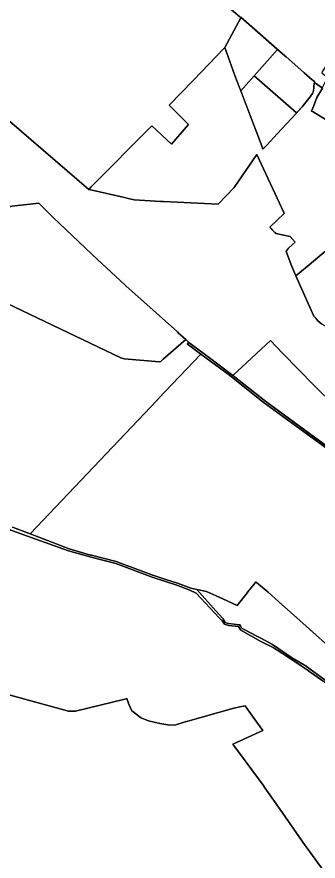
# Model space of a CAD drawing. Header units: metres. Extents: x 3 to 1005126, y 39 to 4383651.
# Drawn here: x 484757 to 485374, y 4372603 to 4374331 of the extents above; entities that cross this region are included whole.
import ezdxf

# ---------------------------------------------------------------- set-up
doc = ezdxf.new("R2010")
doc.units = ezdxf.units.M
doc.header["$MEASUREMENT"] = 0
doc.layers.add('TM_Llucmajor', color=7, linetype='Continuous')

msp = doc.modelspace()

# ---------------------------------------------------------------- linework, layer by layer
at = {"layer": 'TM_Llucmajor', "linetype": 'Continuous', "flags": 128}
for points in [[(485188.1, 4374353.1), (485213.8, 4374330.8), (485215.6, 4374329.2), (485183, 4374268), (485182, 4374267), (485117.9, 4374201), (485068.7, 4374150.2), (485108.5, 4374110.3), (485073.7, 4374070.5), (485033.5, 4374108.2), (484909.2, 4373982.7), (484904.1, 4373977.6), (484741.4, 4374117.6)], [(485398.8, 4374341.9), (485435.4, 4374319.9), (485445.8, 4374313.5), (485443.9, 4374313.2), (485439.8, 4374311.9), (485422.4, 4374283.1), (485391.9, 4374233.6), (485383.4, 4374219.5), (485381.6, 4374216.7), (485392.8, 4374207.8), (485393.3, 4374207.4), (485382.5, 4374185.5), (485366.7, 4374196.5), (485367, 4374198.5), (485363.9, 4374200.7), (485362.1, 4374202.3), (485345.7, 4374216.5), (485338.9, 4374222.4), (485308.5, 4374249), (485305.8, 4374251.3), (485216.2, 4374330.3), (485215.6, 4374329.2), (485213.8, 4374330.8), (485188.1, 4374353.1)], [(485445.8, 4373899.3), (485351.7, 4373819.9), (485328.4, 4373801.1), (485320.6, 4373819.7), (485308.7, 4373850.5), (485309.8, 4373852.1), (485313.6, 4373857.7), (485314.7, 4373858.6), (485327.1, 4373869.5), (485317.1, 4373881.5), (485287.9, 4373887.4), (485286, 4373889.3), (485285.5, 4373889.8), (485284.4, 4373890.9), (485280.2, 4373895.1), (485278, 4373897.6), (485276.6, 4373899.1), (485275.5, 4373900.3), (485304.5, 4373928.6), (485303.8, 4373930.2), (485248.8, 4374049.3), (485202, 4373981.8), (485169.4, 4373947.5), (485057.4, 4373952.7), (485054.5, 4373952.8), (485052, 4373953), (484996.9, 4373956.4), (484982.3, 4373959.9), (484977.5, 4373961), (484911.3, 4373975.9), (484904.1, 4373977.6), (484909.2, 4373982.7), (485033.5, 4374108.2), (485073.7, 4374070.5), (485108.5, 4374110.3), (485068.7, 4374150.2), (485117.9, 4374201), (485182, 4374267), (485183, 4374268), (485203.9, 4374211.2), (485259.5, 4374064.8), (485261.2, 4374060.3), (485269.2, 4374068.3), (485290.6, 4374091.8), (485329, 4374133.4), (485341.3, 4374146.7), (485352.7, 4374160.2), (485357.8, 4374167.5), (485362.5, 4374174), (485362.7, 4374174.4), (485364.2, 4374176.8), (485365.2, 4374184.7), (485365.5, 4374187.1), (485365.8, 4374189), (485366.4, 4374194), (485366.7, 4374196.5), (485366.7, 4374196.5), (485383.4, 4374185), (485371.6, 4374165.9), (485364.9, 4374147.7), (485360.8, 4374138), (485363.8, 4374136.5), (485366.3, 4374134.9), (485413.5, 4374106.5)], [(485413.5, 4374106.5), (485366.3, 4374134.9), (485363.8, 4374136.5), (485360.8, 4374138), (485364.9, 4374147.7), (485364.9, 4374147.7), (485371.6, 4374165.9), (485383.4, 4374185)], [(484741.4, 4374117.6), (484904.1, 4373977.6), (484911.3, 4373975.9), (484977.5, 4373961), (484982.3, 4373959.9), (484996.9, 4373956.4), (485052, 4373953), (485054.5, 4373952.8), (485057.4, 4373952.7), (485169.4, 4373947.5), (485202, 4373981.8), (485248.8, 4374049.3), (485303.8, 4373930.2), (485304.5, 4373928.6), (485275.5, 4373900.3), (485276.6, 4373899.1), (485278, 4373897.6), (485280.2, 4373895.1), (485284.4, 4373890.9), (485285.5, 4373889.8), (485286, 4373889.3), (485287.9, 4373887.4), (485317.1, 4373881.5), (485327.1, 4373869.5), (485314.7, 4373858.6), (485313.6, 4373857.7), (485309.8, 4373852.1), (485308.7, 4373850.5), (485320.6, 4373819.7), (485328.4, 4373801.1), (485365.7, 4373718.1), (485369.3, 4373714.1), (485374, 4373708.7), (485381.9, 4373702.1)], [(485409.1, 4373534), (485366.3, 4373576), (485365.9, 4373576.5), (485301, 4373642.8), (485276.6, 4373668.6), (485199.2, 4373596.7), (485149.2, 4373635), (485109.6, 4373664.3), (485103.1, 4373670.2), (485087.6, 4373684.3), (485085.8, 4373686), (484980, 4373780.6), (484979.3, 4373781.2), (484978.8, 4373781.6), (484912, 4373843.6), (484910.6, 4373844.9), (484830.4, 4373921.1), (484827.6, 4373923.8), (484802, 4373949.8), (484746.5, 4373943.5)], [(484594.9, 4373812), (484969.6, 4373633), (484976.9, 4373631.1), (485048.9, 4373624.9), (485051.7, 4373625.5), (485052.7, 4373626.3), (485056.9, 4373630), (485103.1, 4373670.2), (485109.6, 4373664.3), (485108.8, 4373663.7), (485105.6, 4373661.4), (485134.1, 4373640.6), (485046.7, 4373548.7), (485046.4, 4373548.3), (485044.6, 4373546.5), (485044.3, 4373546.1), (484784, 4373272.4), (484747.6, 4373286.3)], [(485419.3, 4373427.7), (485261.8, 4373542.2), (485192.8, 4373597.7), (485134.1, 4373640.6), (485105.6, 4373661.4), (485108.8, 4373663.7), (485109.6, 4373664.3), (485149.2, 4373635), (485199.2, 4373596.7), (485267, 4373543.5), (485421, 4373430.4)], [(485500.6, 4372948.3), (485336.5, 4373094.9), (485293.2, 4373133.8), (485271.8, 4373153.1), (485248.2, 4373173), (485246.8, 4373174.2), (485240.2, 4373165.9), (485239.1, 4373164.6), (485237.1, 4373162), (485236.5, 4373161.3), (485229.8, 4373153.1), (485229.2, 4373152.3), (485208.1, 4373126.1), (485178.7, 4373139.4), (485145.8, 4373154.2), (485125.6, 4373158.4), (485113.1, 4373161.1), (485086, 4373171.4), (485062.2, 4373179.1), (485061.8, 4373179.2), (485035.6, 4373187.8), (485034.5, 4373188.2), (485033.4, 4373188.6), (484984, 4373207), (484983.4, 4373207.2), (484960.5, 4373215.7), (484909.9, 4373228.6), (484907.9, 4373229.2), (484864, 4373241.6), (484863.8, 4373241.7), (484784, 4373272.4), (485044.3, 4373546.1), (485044.6, 4373546.5), (485046.4, 4373548.3), (485046.7, 4373548.7), (485134.1, 4373640.6), (485192.8, 4373597.7), (485261.8, 4373542.2), (485419.3, 4373427.7)], [(484710.4, 4373292.4), (484768.7, 4373271.5), (484795.4, 4373262), (484862.8, 4373237.8), (484908.9, 4373224.8), (484959.3, 4373211.8), (485034.3, 4373184), (485084.5, 4373167.7), (485111.5, 4373157.5), (485124, 4373151.3), (485171.3, 4373100.9), (485177.7, 4373094.2), (485179.5, 4373091.5), (485182.3, 4373087.5), (485190.3, 4373084.7), (485204.5, 4373083.4), (485210.9, 4373082.8), (485216.1, 4373075.3), (485256.9, 4373052.5), (485282.4, 4373039.7), (485308.6, 4373022.9), (485313.6, 4373019.7), (485326.3, 4373011.4), (485337.7, 4373003.8), (485352.1, 4372994.3), (485357.6, 4372990.4), (485393.3, 4372965.1)], [(485393.3, 4372965.1), (485357.6, 4372990.4), (485352.1, 4372994.3), (485337.7, 4373003.8), (485326.3, 4373011.4), (485313.6, 4373019.7), (485308.6, 4373022.9), (485282.4, 4373039.7), (485256.9, 4373052.5), (485216.1, 4373075.3), (485210.9, 4373082.8), (485204.5, 4373083.4), (485190.3, 4373084.7), (485182.3, 4373087.5), (485179.5, 4373091.5), (485177.7, 4373094.2), (485171.3, 4373100.9), (485124, 4373151.3), (485111.5, 4373157.5), (485084.5, 4373167.7), (485034.3, 4373184), (484959.3, 4373211.8), (484908.9, 4373224.8), (484862.8, 4373237.8), (484795.4, 4373262), (484768.7, 4373271.5), (484710.4, 4373292.4)], [(484747.6, 4373286.3), (484784, 4373272.4), (484863.8, 4373241.7), (484864, 4373241.6), (484907.9, 4373229.2), (484909.9, 4373228.6), (484960.5, 4373215.7), (484983.4, 4373207.2), (484984, 4373207), (485033.4, 4373188.6), (485034.5, 4373188.2), (485035.6, 4373187.8), (485061.8, 4373179.2), (485062.2, 4373179.1), (485086, 4373171.4), (485113.1, 4373161.1), (485125.6, 4373158.4), (485164.9, 4373115.1), (485178.9, 4373099.4), (485179, 4373099.3), (485179.7, 4373097.9), (485183.6, 4373090.9), (485190.1, 4373089), (485191, 4373088.8), (485201.3, 4373087.7), (485212.7, 4373086.4), (485213.6, 4373086.3), (485215.1, 4373083.9), (485217.4, 4373080.4), (485218.6, 4373078.5), (485230.6, 4373072.4), (485231.5, 4373071.9), (485251.2, 4373062), (485254.3, 4373060.4), (485257.1, 4373059), (485280.9, 4373046), (485321.8, 4373018.2), (485323.3, 4373017.3), (485350, 4373001.5), (485350.3, 4373001.3), (485395.8, 4372968.5)], [(485395.8, 4372968.5), (485350.3, 4373001.3), (485350, 4373001.5), (485323.3, 4373017.3), (485321.8, 4373018.2), (485280.9, 4373046), (485257.1, 4373059), (485254.3, 4373060.4), (485251.2, 4373062), (485231.5, 4373071.9), (485230.6, 4373072.4), (485218.6, 4373078.5), (485217.4, 4373080.4), (485215.1, 4373083.9), (485213.6, 4373086.3), (485212.7, 4373086.4), (485201.3, 4373087.7), (485191, 4373088.8), (485190.1, 4373089), (485183.6, 4373090.9), (485179.7, 4373097.9), (485179, 4373099.3), (485178.9, 4373099.4), (485164.9, 4373115.1), (485125.6, 4373158.4), (485125.6, 4373158.4), (485145.8, 4373154.2), (485178.7, 4373139.4), (485208.1, 4373126.1), (485229.2, 4373152.3), (485229.8, 4373153.1), (485236.5, 4373161.3), (485237.1, 4373162), (485239.1, 4373164.6), (485240.2, 4373165.9), (485246.8, 4373174.2), (485248.2, 4373173), (485271.8, 4373153.1), (485293.2, 4373133.8), (485336.5, 4373094.9), (485500.6, 4372948.3)], [(485402.9, 4372558.5), (485351.8, 4372629.2), (485348, 4372634.5), (485301.1, 4372701.4), (485263.7, 4372754.7), (485263.4, 4372755.1), (485201.7, 4372839.1), (485199.4, 4372842.2), (485260.7, 4372869.8), (485244.7, 4372892.6), (485225, 4372920.7), (485221.1, 4372919.9), (485214.1, 4372918.4), (485202, 4372915.9), (485201.3, 4372915.7), (485107.4, 4372889.2), (485106.6, 4372889), (485099.9, 4372886.9), (485082.3, 4372881.4), (485070, 4372880.7), (485049.5, 4372884.2), (485026.7, 4372889.5), (485012.7, 4372895.3), (485009.9, 4372896.5), (485000.5, 4372904), (484992.6, 4372910.3), (484985.7, 4372924.9), (484985.4, 4372925.8), (484982.5, 4372935.5), (484977.8, 4372934.4), (484876.7, 4372909.5), (484873.3, 4372909.6), (484862.9, 4372909.7), (484862.4, 4372909.7), (484723.3, 4372947.6)], [(484723.3, 4372947.6), (484862.4, 4372909.7), (484862.9, 4372909.7), (484873.3, 4372909.6), (484876.7, 4372909.5), (484977.8, 4372934.4), (484982.5, 4372935.5), (484985.4, 4372925.8), (484985.7, 4372924.9), (484992.6, 4372910.3), (485000.5, 4372904), (485009.9, 4372896.5), (485012.7, 4372895.3), (485026.7, 4372889.5), (485049.5, 4372884.2), (485070, 4372880.7), (485082.3, 4372881.4), (485099.9, 4372886.9), (485106.6, 4372889), (485107.4, 4372889.2), (485201.3, 4372915.7), (485202, 4372915.9), (485214.1, 4372918.4), (485221.1, 4372919.9), (485225, 4372920.7), (485244.7, 4372892.6), (485260.7, 4372869.8), (485199.4, 4372842.2), (485201.7, 4372839.1), (485263.4, 4372755.1), (485263.7, 4372754.7), (485301.1, 4372701.4), (485348, 4372634.5), (485351.8, 4372629.2), (485402.9, 4372558.5)]]:
    msp.add_lwpolyline(points, dxfattribs=at)
for points in [[(485216, 4374179.4), (485203.9, 4374211.2), (485183, 4374268), (485215.6, 4374329.2), (485216.2, 4374330.3), (485290.9, 4374264.4), (485243.3, 4374210.4), (485216, 4374179.4)], [(485329.8, 4374134.2), (485243.3, 4374210.4), (485290.9, 4374264.4), (485305.8, 4374251.3), (485308.5, 4374249), (485338.9, 4374222.4), (485345.7, 4374216.5), (485362.1, 4374202.3), (485363.9, 4374200.7), (485367, 4374198.5), (485366.7, 4374196.5), (485366.4, 4374194), (485365.8, 4374189), (485365.5, 4374187.1), (485365.2, 4374184.7), (485364.2, 4374176.8), (485362.7, 4374174.4), (485362.5, 4374174), (485357.8, 4374167.5), (485352.7, 4374160.2), (485341.3, 4374146.7), (485329.8, 4374134.2)], [(485243.3, 4374210.4), (485329.8, 4374134.2), (485329, 4374133.4), (485290.6, 4374091.8), (485269.2, 4374068.3), (485261.2, 4374060.3), (485259.5, 4374064.8), (485216, 4374179.4), (485243.3, 4374210.4)], [(484594.9, 4373812), (484593, 4373812.9), (484734.7, 4373935), (484736.7, 4373936.7), (484744.2, 4373943.2), (484746.5, 4373943.5), (484802, 4373949.8), (484827.6, 4373923.8), (484830.4, 4373921.1), (484910.6, 4373844.9), (484912, 4373843.6), (484978.8, 4373781.6), (484979.3, 4373781.2), (484980, 4373780.6), (485085.8, 4373686), (485087.6, 4373684.3), (485103.1, 4373670.2), (485056.9, 4373630), (485052.7, 4373626.3), (485051.7, 4373625.5), (485048.9, 4373624.9), (484976.9, 4373631.1), (484969.6, 4373633), (484594.9, 4373812)], [(485365.7, 4373718.1), (485328.4, 4373801.1), (485351.7, 4373819.9), (485445.8, 4373899.3), (485472.2, 4373871.5), (485474.4, 4373869.2), (485474.9, 4373868.6), (485482.1, 4373861), (485482.6, 4373860.5), (485444.4, 4373764.9), (485511.4, 4373694.9), (485475.4, 4373687.8), (485468.1, 4373686.3), (485436.2, 4373684.4), (485422.7, 4373685), (485408.1, 4373689.4), (485407.2, 4373689.7), (485394.1, 4373694.8), (485381.9, 4373702.1), (485374, 4373708.7), (485369.3, 4373714.1), (485365.7, 4373718.1)], [(485422.1, 4373521.3), (485453.6, 4373489.5), (485438.8, 4373468.3), (485415.2, 4373434.7), (485267, 4373543.5), (485199.2, 4373596.7), (485276.6, 4373668.6), (485301, 4373642.8), (485365.9, 4373576.5), (485366.3, 4373576), (485409.1, 4373534), (485422.1, 4373521.3)]]:
    msp.add_lwpolyline(points, close=True, dxfattribs=at)

doc.saveas('drawing.dxf')
